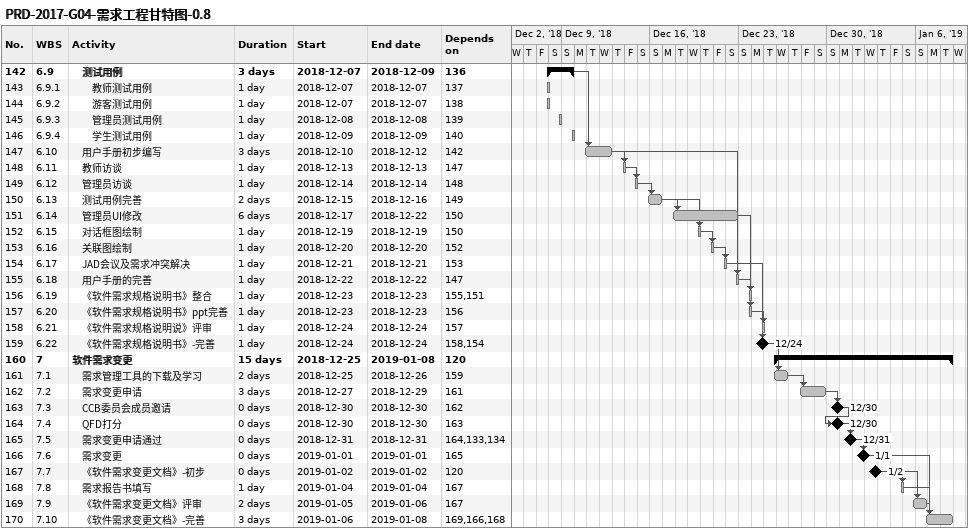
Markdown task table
PRD-2017-G04-需求工程甘特图-0.8

| ID | WBS | Task | Duration | Start | Finish | Predecessors |
|---|---|---|---|---|---|---|
| 142 | 6.9 | **测试用例** | 3d | 2018-12-07 | 2018-12-09 | 136 |
| 143 | 6.9.1 | 教师测试用例 | 1d | 2018-12-07 | 2018-12-07 | 137 |
| 144 | 6.9.2 | 游客测试用例 | 1d | 2018-12-07 | 2018-12-07 | 138 |
| 145 | 6.9.3 | 管理员测试用例 | 1d | 2018-12-08 | 2018-12-08 | 139 |
| 146 | 6.9.4 | 学生测试用例 | 1d | 2018-12-09 | 2018-12-09 | 140 |
| 147 | 6.10 | 用户手册初步编写 | 3d | 2018-12-10 | 2018-12-12 | 142 |
| 148 | 6.11 | 教师访谈 | 1d | 2018-12-13 | 2018-12-13 | 147 |
| 149 | 6.12 | 管理员访谈 | 1d | 2018-12-14 | 2018-12-14 | 148 |
| 150 | 6.13 | 测试用例完善 | 2d | 2018-12-15 | 2018-12-16 | 149 |
| 151 | 6.14 | 管理员UI修改 | 6d | 2018-12-17 | 2018-12-22 | 150 |
| 152 | 6.15 | 对话框图绘制 | 1d | 2018-12-19 | 2018-12-19 | 150 |
| 153 | 6.16 | 关联图绘制 | 1d | 2018-12-20 | 2018-12-20 | 152 |
| 154 | 6.17 | JAD会议及需求冲突解决 | 1d | 2018-12-21 | 2018-12-21 | 153 |
| 155 | 6.18 | 用户手册的完善 | 1d | 2018-12-22 | 2018-12-22 | 147 |
| 156 | 6.19 | 《软件需求规格说明书》整合 | 1d | 2018-12-23 | 2018-12-23 | 155, 151 |
| 157 | 6.20 | 《软件需求规格说明书》ppt完善 | 1d | 2018-12-23 | 2018-12-23 | 156 |
| 158 | 6.21 | 《软件需求规格说明说》评审 | 1d | 2018-12-24 | 2018-12-24 | 157 |
| 159 | 6.22 | 《软件需求规格说明书》-完善 | 1d | 2018-12-24 | 2018-12-24 | 158, 154 |
| 160 | 7 | **软件需求变更** | 15d | 2018-12-25 | 2019-01-08 | 120 |
| 161 | 7.1 | 需求管理工具的下载及学习 | 2d | 2018-12-25 | 2018-12-26 | 159 |
| 162 | 7.2 | 需求变更申请 | 3d | 2018-12-27 | 2018-12-29 | 161 |
| 163 | 7.3 | CCB委员会成员邀请 | 0d | 2018-12-30 | 2018-12-30 | 162 |
| 164 | 7.4 | QFD打分 | 0d | 2018-12-30 | 2018-12-30 | 163 |
| 165 | 7.5 | 需求变更申请通过 | 0d | 2018-12-31 | 2018-12-31 | 164, 133, 134 |
| 166 | 7.6 | 需求变更 | 0d | 2019-01-01 | 2019-01-01 | 165 |
| 167 | 7.7 | 《软件需求变更文档》-初步 | 0d | 2019-01-02 | 2019-01-02 | 120 |
| 168 | 7.8 | 需求报告书填写 | 1d | 2019-01-04 | 2019-01-04 | 167 |
| 169 | 7.9 | 《软件需求变更文档》评审 | 2d | 2019-01-05 | 2019-01-06 | 167 |
| 170 | 7.10 | 《软件需求变更文档》-完善 | 3d | 2019-01-06 | 2019-01-08 | 169, 166, 168 |
